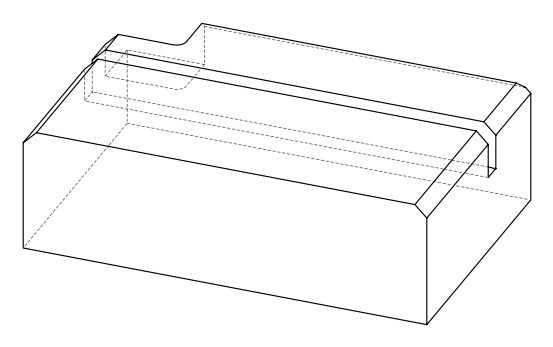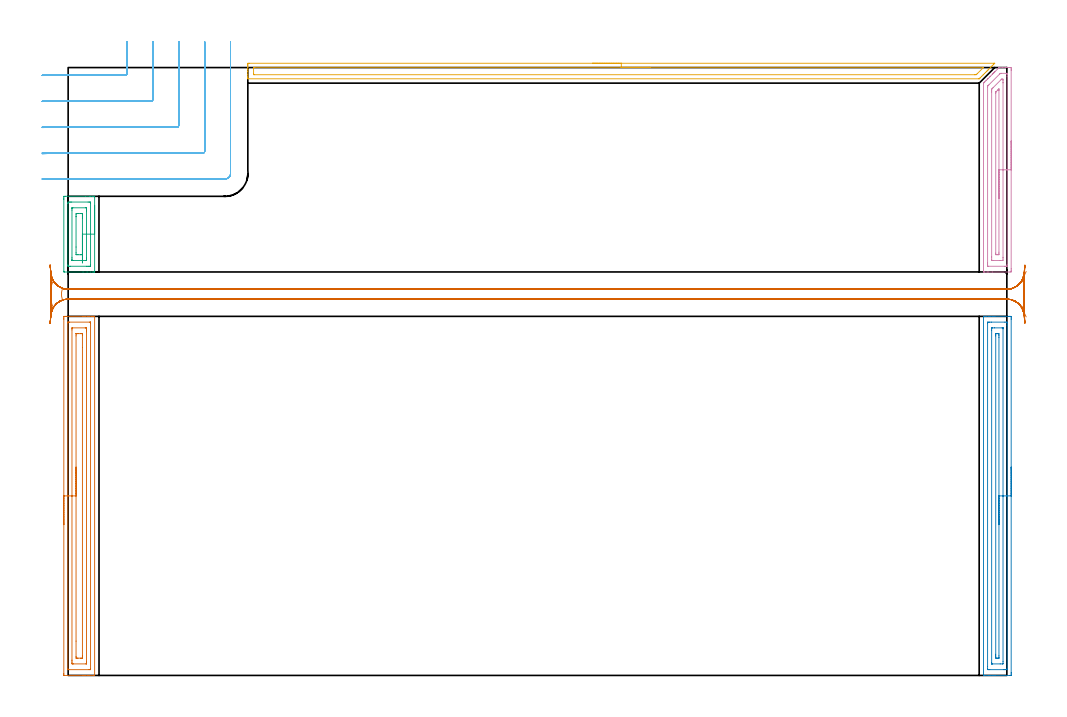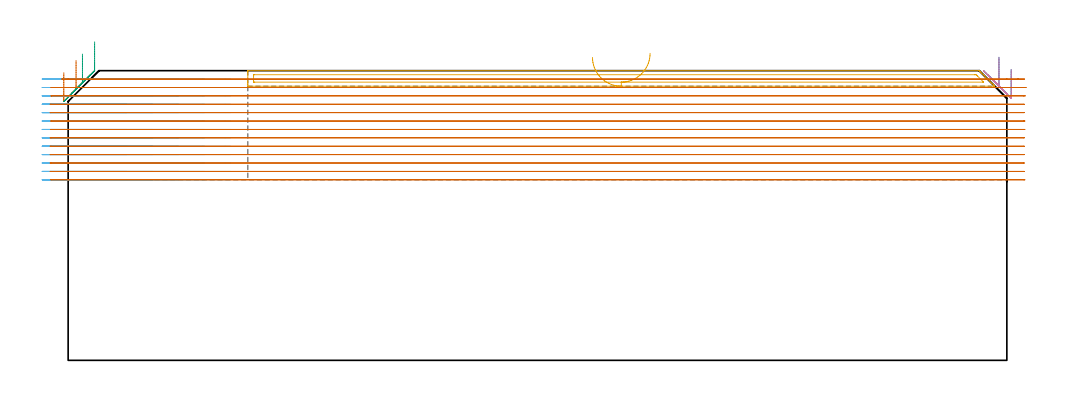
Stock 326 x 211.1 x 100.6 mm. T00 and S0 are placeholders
(PLAN: 7 operations, 1 tool changes, 46.4 min)
(1 AREA_MILL | FG_CHAMFER_SURFACE | UGT0205_001 | 4.24 min | 7489 mm3)
(2 AREA_MILL_1 | FG_CHAMFER_SURFACE_1 | UGT0205_001 | 4.19 min | 6012 mm3)
(3 AREA_MILL_2 | FG_CHAMFER_SURFACE_2 | UGT0205_001 | 1.09 min | 2160 mm3)
(4 AREA_MILL_3 | FG_CHAMFER_SURFACE_3 | UGT0205_001 | 2.42 min | 3507 mm3)
(5 AREA_MILL_4 | FG_CHAMFER_SURFACE_4 | UGT0205_001 | 4.31 min | 3784 mm3)
(6 MILL_CORNER_NOTCH_RECTANGULAR | CORNER_NOTCH_RECTANGULAR | NXT0201_011 | Follow Part, ap 3, ae 75% | 11.51 min | 104820 mm3)
(7 MILL_RECTANGULAR_SLOT | SLOT_RECTANGULAR | NXT0201_011 | Follow Part, ap 3, ae 75% | 18.63 min | 189135 mm3)
(TOOL UGT0205_001 | Chamfer Mill 20 x 3 x 45 deg. | D20 FL50 Z2)
(TOOL NXT0201_011 | ENDMILL 12mm [2P460-1200-NA 1630] | D12 FL38 Z6)
(OP 1 AREA_MILL)
G17 G21 G94 G90
T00 M6
G54
G17 G0 G90 X-1.5 Y52.35 S1061 M3
G43 Z110.6 H0
Z99.9
G94 G1 Y52.388 Z99.028 F250.
Y52.502 Z98.164
Y52.691 Z97.312
Y52.953 Z96.48
Y53.287 Z95.674
Y53.69 Z94.9
Y54.158 Z94.164
Y54.69 Z93.472
Y55.279 Z92.829
Y55.922 Z92.24
Y56.614 Z91.708
Y57.35 Z91.24
Y58.124 Z90.837
Y58.93 Z90.503
Y59.762 Z90.241
Y60.614 Z90.052
Y61.478 Z89.938
Y62.35 Z89.9
Y123.743
X-1.499 Y124.142 Z89.901
X-1.494 Y124.626 Z89.903
X-1.491 Y124.692 Z89.905
X-1.012 Y124.696 Z90.384
X-0.457 Y124.7 Z90.94
X5.176 Z96.57
X5.834 Z97.231
X6.06 Z97.457
X6.718 Z98.115
X6.944 Z98.34
X7.397 Z98.796
X8.26 Z99.658
X8.712 Z100.111
X8.952 Y124.699 Z100.35
X9.194 Y124.69 Z100.592
X9.2 Y124.586 Z100.6
X9.201 Y0.01 Z100.599
X8.95 Y0. Z100.349
X7.397 Z98.796
X6.944 Z98.34
X6.718 Z98.115
X6.06 Z97.457
X5.834 Z97.231
X5.176 Z96.57
X-1.24 Z90.156
X-1.343 Y0.002 Z90.054
X-1.491 Y0.01 Z89.905
X-1.499 Y0.159 Z89.899
X-1.5 Y0.558 Z89.9
Y62.35
X-0.086 Z91.314
Y122.363
X-0.084 Y122.575 Z91.316
X-0.081 Y122.679 Z91.319
X-0.08 Y122.686 Z91.32
X-0.067 Y122.69 Z91.333
X-0.009 Y122.696 Z91.391
X0.087 Y122.698 Z91.487
X0.421 Y122.7 Z91.821
X7.494 Z98.894
X7.679 Y122.697 Z99.079
X7.748 Y122.693 Z99.148
X7.773 Y122.691 Z99.173
X7.779 Y122.663 Z99.179
X7.782 Y122.578 Z99.182
X7.785 Y122.407 Z99.185
X7.786 Y2.337 Z99.186
X7.784 Y2.125 Z99.184
X7.781 Y2.021 Z99.181
X7.78 Y2.014 Z99.18
X7.767 Y2.01 Z99.167
X7.709 Y2.004 Z99.109
X7.613 Y2.002 Z99.013
X7.279 Y2. Z98.679
X0.206 Z91.606
X0.021 Y2.003 Z91.421
X-0.048 Y2.007 Z91.352
X-0.073 Y2.009 Z91.327
X-0.079 Y2.037 Z91.321
X-0.082 Y2.122 Z91.318
X-0.085 Y2.294 Z91.315
X-0.086 Y62.35 Z91.314
X1.328 Z92.728
X1.329 Y120.009 Z92.729
X1.333 Y120.585 Z92.733
X1.335 Y120.662 Z92.735
X1.341 Y120.69 Z92.741
X1.412 Y120.695 Z92.812
X1.527 Y120.699 Z92.927
X5.946 Y120.7 Z97.346
X6.06 Y120.698 Z97.46
X6.174 Y120.693 Z97.574
X6.365 Y120.68 Z97.765
X6.367 Y120.585 Z97.767
X6.37 Y120.273 Z97.77
X6.371 Y119.696 Z97.771
Y119.383
Y4.691
X6.367 Y4.115 Z97.767
X6.365 Y4.038 Z97.765
X6.359 Y4.01 Z97.759
X6.288 Y4.005 Z97.688
X6.173 Y4.001 Z97.573
X1.754 Y4. Z93.154
X1.64 Y4.002 Z93.04
X1.526 Y4.007 Z92.926
X1.335 Y4.02 Z92.735
X1.333 Y4.115 Z92.733
X1.33 Y4.427 Z92.73
X1.329 Y5.004 Z92.729
X1.328 Y5.317 Z92.728
Y62.35
X2.743 Z94.143
Y117.918
X2.747 Y118.583 Z94.147
X2.75 Y118.679 Z94.15
X2.756 Y118.691 Z94.156
X2.777 Y118.694 Z94.177
X2.825 Y118.697 Z94.225
X3.019 Y118.699 Z94.419
X3.408 Y118.7 Z94.808
X4.292 Z95.692
X4.399 Z95.799
X4.719 Y118.696 Z96.119
X4.878 Y118.692 Z96.278
X4.95 Y118.689 Z96.35
X4.952 Y118.636 Z96.352
X4.956 Y118.139 Z96.356
X4.957 Y113.852 Z96.357
Y6.782
X4.953 Y6.117 Z96.353
X4.95 Y6.021 Z96.35
X4.944 Y6.009 Z96.344
X4.923 Y6.006 Z96.323
X4.875 Y6.003 Z96.275
X4.681 Y6.001 Z96.081
X4.292 Y6. Z95.692
X3.408 Z94.808
X3.301 Z94.701
X2.981 Y6.004 Z94.381
X2.822 Y6.008 Z94.222
X2.75 Y6.011 Z94.15
X2.748 Y6.064 Z94.148
X2.744 Y6.561 Z94.144
X2.743 Y11.922 Z94.143
Y62.35
Y63.222 Z94.181
Y64.086 Z94.295
Y64.938 Z94.483
Y65.77 Z94.746
Y66.576 Z95.08
Y67.35 Z95.482
Y68.086 Z95.951
Y68.778 Z96.482
Y69.421 Z97.072
Y70.01 Z97.715
Y70.542 Z98.407
Y71.01 Z99.143
Y71.413 Z99.916
Y71.747 Z100.722
Y72.009 Z101.554
Y72.198 Z102.406
Y72.312 Z103.271
Y72.35 Z104.143
G0 Z110.6
M5
M2
(OP 2 AREA_MILL_1)
G17 G21 G94 G90
T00 M6
G54
G17 G0 G90 X327.5 Y72.35 S1061 M3
G43 Z110.6 H0
Z101.
G94 G1 Y72.312 Z100.128 F250.
Y72.198 Z99.264
Y72.009 Z98.412
Y71.747 Z97.58
Y71.413 Z96.774
Y71.01 Z96.
Y70.542 Z95.264
Y70.01 Z94.572
Y69.421 Z93.929
Y68.778 Z93.34
Y68.086 Z92.808
Y67.35 Z92.34
Y66.576 Z91.937
Y65.77 Z91.603
Y64.938 Z91.341
Y64.086 Z91.152
Y63.222 Z91.038
Y62.35 Z91.
Y1.034
X327.499 Y0.558 Z91.001
X327.495 Y0.15 Z91.003
X327.491 Y0.01 Z91.005
X327.092 Y0. Z91.405
X321.822 Z96.672
X321.168 Z97.329
X320.943 Z97.554
X320.29 Z98.207
X320.065 Z98.431
X319.615 Z98.884
X318.107 Y0.001 Z100.391
X317.906 Y0.01 Z100.592
X317.9 Y0.114 Z100.6
Y124.586
X317.906 Y124.69 Z100.592
X318.109 Y124.7 Z100.389
X318.758 Z99.741
X319.615 Z98.884
X320.065 Z98.431
X320.29 Z98.207
X320.943 Z97.554
X321.168 Z97.329
X321.822 Z96.672
X326.765 Z91.731
X327.092 Y124.696 Z91.405
X327.491 Y124.69 Z91.005
X327.495 Y124.55 Z91.003
X327.499 Y124.142 Z91.001
X327.5 Y123.728 Z91.
Y62.35
X326.086 Z92.414
X326.085 Y2.337 Z92.415
X326.084 Y2.147 Z92.416
X326.081 Y2.052 Z92.419
X326.079 Y2.014 Z92.421
X326. Y2.01 Z92.5
X325.666 Y2.002 Z92.834
X325.335 Y2.001 Z93.165
X324.789 Y2. Z93.711
X320.065 Y2.001 Z98.435
X319.516 Y2.003 Z98.984
X319.381 Y2.01 Z99.119
X319.321 Y2.019 Z99.179
X319.317 Y2.205 Z99.183
X319.315 Y2.337 Z99.185
X319.314 Y3.096 Z99.186
X319.315 Y122.363 Z99.185
X319.316 Y122.553 Z99.184
X319.319 Y122.648 Z99.181
X319.321 Y122.686 Z99.179
X319.4 Y122.69 Z99.1
X319.734 Y122.698 Z98.766
X320.065 Y122.699 Z98.435
X320.611 Y122.7 Z97.889
X325.335 Y122.699 Z93.165
X325.884 Y122.697 Z92.616
X326.019 Y122.69 Z92.481
X326.079 Y122.681 Z92.421
X326.083 Y122.495 Z92.417
X326.084 Y122.363 Z92.416
X326.086 Y121.604 Z92.414
Y62.35
X324.672 Z93.828
X324.671 Y4.787 Z93.829
X324.666 Y4.115 Z93.834
X324.665 Y4.015 Z93.835
X324.565 Y4.005 Z93.935
X324.457 Y4.003 Z94.043
X323.692 Y4. Z94.808
X321.057 Z97.443
X320.943 Y4.001 Z97.557
X320.83 Y4.003 Z97.67
X320.755 Y4.007 Z97.745
X320.734 Y4.011 Z97.766
X320.732 Y4.018 Z97.768
X320.73 Y4.042 Z97.77
X320.729 Y4.115 Z97.771
X320.728 Y4.332 Z97.772
X320.729 Y119.913 Z97.771
X320.734 Y120.585 Z97.766
X320.736 Y120.684 Z97.764
X320.835 Y120.695 Z97.665
X320.943 Y120.697 Z97.557
X321.708 Y120.7 Z96.792
X324.343 Z94.157
X324.457 Y120.699 Z94.043
X324.57 Y120.697 Z93.93
X324.645 Y120.693 Z93.855
X324.666 Y120.689 Z93.834
X324.668 Y120.682 Z93.832
X324.67 Y120.658 Z93.83
X324.671 Y120.585 Z93.829
Y120.368
X324.672 Y62.35 Z93.828
X323.257 Z95.243
Y6.782
X323.254 Y6.221 Z95.246
X323.25 Y6.031 Z95.25
X323.249 Y6.009 Z95.251
X323.23 Y6.007 Z95.27
X323.183 Y6.003 Z95.317
X323.086 Y6.001 Z95.414
X322.7 Y6. Z95.8
X322.594 Y6.001 Z95.906
X322.295 Y6.006 Z96.205
X322.152 Y6.01 Z96.348
X322.15 Y6.091 Z96.35
X322.145 Y6.455 Z96.355
X322.143 Y6.782 Z96.357
Y7.346
Y117.918
X322.146 Y118.479 Z96.354
X322.15 Y118.669 Z96.35
X322.151 Y118.691 Z96.349
X322.17 Y118.693 Z96.33
X322.217 Y118.697 Z96.283
X322.314 Y118.699 Z96.186
X322.7 Y118.7 Z95.8
X322.806 Y118.699 Z95.694
X323.105 Y118.694 Z95.395
X323.248 Y118.69 Z95.252
X323.25 Y118.609 Z95.25
X323.255 Y118.245 Z95.245
X323.257 Y117.918 Z95.243
Y117.354
Y62.35
Y61.478 Z95.281
Y60.614 Z95.395
Y59.762 Z95.583
Y58.93 Z95.846
Y58.124 Z96.18
Y57.35 Z96.582
Y56.614 Z97.051
Y55.922 Z97.582
Y55.279 Z98.172
Y54.69 Z98.815
Y54.158 Z99.507
Y53.69 Z100.243
Y53.287 Z101.016
Y52.953 Z101.822
Y52.691 Z102.654
Y52.502 Z103.506
Y52.388 Z104.371
Y52.35 Z105.243
G0 Z110.6
M5
M2
(OP 3 AREA_MILL_2)
G17 G21 G94 G90
T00 M6
G54
G17 G0 G90 X9.2 Y163.25 S1061 M3
G43 Z110.6 H0
G94 G1 Y163.212 Z109.728 F250.
Y163.098 Z108.863
Y162.909 Z108.012
Y162.647 Z107.18
Y162.313 Z106.374
Y161.91 Z105.6
Y161.442 Z104.864
Y160.91 Z104.172
Y160.321 Z103.529
Y159.678 Z102.939
Y158.986 Z102.408
Y158.25 Z101.94
Y157.476 Z101.537
Y156.67 Z101.203
Y155.838 Z100.941
Y154.987 Z100.752
Y154.122 Z100.638
Y153.25 Z100.6
Y140.283
X9.197 Y140.109 Z100.588
X9.182 Y140.107 Z100.573
X8.8 Y140.1 Z100.199
X8.554 Z99.953
X7.828 Z99.223
X6.582 Z97.978
X5.176 Z96.572
X-1.273 Y140.101 Z90.124
X-1.492 Y140.11 Z89.906
X-1.499 Y140.329 Z89.899
Y140.349
X-1.5 Y165.369 Z89.9
X-1.499 Y165.769 Z89.901
X-1.495 Y166.258 Z89.903
X-1.492 Y166.391 Z89.906
X-1.012 Y166.4 Z90.385
X6.06 Z97.455
X7.466 Z98.862
X7.828 Z99.223
X8.554 Z99.953
X8.8 Z100.2
X9.182 Y166.393 Z100.573
X9.197 Y166.391 Z100.588
X9.2 Y166.216 Z100.6
Y153.25
X7.786 Z99.186
X7.785 Y142.563 Z99.185
X7.784 Y142.519 Z99.184
X7.766 Y142.11 Z99.166
X7.356 Y142.102 Z98.756
X6.944 Y142.101 Z98.344
X6.474 Y142.1 Z97.874
X0.756 Z92.156
X0.284 Y142.102 Z91.684
X0.036 Y142.11 Z91.436
X-0.079 Y142.121 Z91.321
X-0.085 Y142.476 Z91.315
Y142.519
Y163.937
X-0.084 Y163.981 Z91.316
X-0.066 Y164.39 Z91.334
X0.344 Y164.398 Z91.744
X0.756 Y164.399 Z92.156
X1.226 Y164.4 Z92.626
X6.944 Z98.344
X7.416 Y164.398 Z98.816
X7.664 Y164.39 Z99.064
X7.779 Y164.379 Z99.179
X7.785 Y164.025 Z99.185
Y163.981
X7.786 Y153.25 Z99.186
X6.371 Z97.771
Y144.887
X6.369 Y144.308 Z97.769
X6.366 Y144.151 Z97.766
X6.365 Y144.119 Z97.765
X6.333 Y144.11 Z97.733
X6.262 Y144.103 Z97.662
X6.06 Y144.101 Z97.46
X1.64 Z93.04
X1.435 Y144.103 Z92.835
X1.376 Y144.106 Z92.776
X1.344 Y144.11 Z92.744
X1.335 Y144.123 Z92.735
X1.332 Y144.203 Z92.732
X1.33 Y144.308 Z92.73
X1.329 Y144.622 Z92.729
Y145.202
Y161.613
X1.331 Y162.192 Z92.731
X1.334 Y162.349 Z92.734
X1.335 Y162.381 Z92.735
X1.367 Y162.39 Z92.767
X1.438 Y162.397 Z92.838
X1.64 Y162.399 Z93.04
X6.06 Z97.46
X6.265 Y162.397 Z97.665
X6.324 Y162.394 Z97.724
X6.357 Y162.39 Z97.757
X6.365 Y162.377 Z97.765
X6.368 Y162.297 Z97.768
X6.37 Y162.192 Z97.77
X6.371 Y161.878 Z97.771
X6.372 Y161.298 Z97.772
X6.371 Y153.25 Z97.771
X4.957 Z96.357
X4.956 Y146.99 Z96.356
X4.95 Y146.324 Z96.35
X4.945 Y146.11 Z96.345
X4.732 Y146.106 Z96.132
X4.292 Y146.1 Z95.692
X3.408 Z94.808
X2.967 Y146.106 Z94.367
X2.755 Y146.11 Z94.155
X2.75 Y146.231 Z94.15
X2.744 Y146.768 Z94.144
X2.743 Y148.779 Z94.143
Y159.288
X2.744 Y159.51 Z94.144
X2.75 Y160.176 Z94.15
X2.755 Y160.39 Z94.155
X2.968 Y160.394 Z94.368
X3.408 Y160.4 Z94.808
X4.292 Z95.692
X4.733 Y160.394 Z96.133
X4.945 Y160.39 Z96.345
X4.95 Y160.269 Z96.35
X4.956 Y159.732 Z96.356
X4.957 Y159.51 Z96.357
Y158.837
Y153.25
Y152.378 Z96.395
Y151.514 Z96.509
Y150.662 Z96.698
Y149.83 Z96.96
Y149.024 Z97.294
Y148.25 Z97.697
Y147.514 Z98.166
Y146.822 Z98.697
Y146.179 Z99.286
Y145.59 Z99.929
Y145.059 Z100.622
Y144.59 Z101.357
Y144.187 Z102.131
Y143.853 Z102.937
Y143.591 Z103.769
Y143.402 Z104.621
Y143.288 Z105.486
Y143.25 Z106.357
G0 Z110.6
M5
M2
(OP 4 AREA_MILL_3)
G17 G21 G94 G90
T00 M6
G54
G17 G0 G90 X327.5 Y185.6 S1061 M3
G43 Z110.6 H0
Z101.
G94 G1 Y185.562 Z100.128 F250.
Y185.448 Z99.264
Y185.259 Z98.412
Y184.997 Z97.58
Y184.663 Z96.774
Y184.26 Z96.
Y183.792 Z95.264
Y183.26 Z94.572
Y182.671 Z93.929
Y182.028 Z93.34
Y181.336 Z92.808
Y180.6 Z92.34
Y179.826 Z91.937
Y179.02 Z91.603
Y178.188 Z91.341
Y177.337 Z91.152
Y176.472 Z91.038
Y175.6 Z91.
Y141.208
X327.499 Y140.729 Z91.001
X327.496 Y140.318 Z91.003
X327.492 Y140.11 Z91.005
X327.092 Y140.1 Z91.406
X320.943 Z97.551
X319.544 Z98.952
X319.187 Z99.308
X318.232 Z100.268
X318.063 Y140.103 Z100.429
X317.902 Y140.11 Z100.589
X317.9 Y140.282 Z100.6
Y205.553
X317.903 Y205.694 Z100.589
X318.008 Y205.809 Z100.49
X318.2 Y206. Z100.299
X318.308 Y206.11 Z100.188
X318.747 Y206.548 Z99.752
X319.187 Y206.988 Z99.31
X319.392 Y207.193 Z99.107
X319.444 Y207.244 Z99.056
X320.065 Y207.867 Z98.431
X320.278 Y208.078 Z98.222
X320.943 Y208.745 Z97.553
X321.002 Y208.803 Z97.497
X321.18 Y208.981 Z97.319
X321.236 Y209.038 Z97.261
X321.29 Y209.09 Z97.209
X321.479 Y209.279 Z97.02
X321.529 Y209.33 Z96.968
X321.577 Y209.378 Z96.921
X321.777 Y209.577 Z96.722
X321.822 Y209.623 Z96.676
X322.969 Y210.769 Z95.531
X323.139 Y210.941 Z95.358
X323.27 Y211.067 Z95.228
X323.306 Y211.096 Z95.19
X323.359 Y211.099 Z95.139
X323.383 Y211.1 Z95.115
X324.457 Z94.038
X325.692 Z92.804
X326.213 Z92.281
X326.831 Z91.664
X327.092 Y211.096 Z91.404
X327.491 Y211.09 Z91.004
X327.495 Y210.882 Z91.002
X327.499 Y210.471 Z91.001
X327.5 Y210.056 Z91.
Y175.6
X326.086 Z92.414
Y142.647
X326.079 Y142.119 Z92.421
X326.062 Y142.11 Z92.438
X325.991 Y142.105 Z92.509
X325.882 Y142.102 Z92.618
X325.745 Y142.1 Z92.755
X325.335 Z93.165
X319.596 Z98.904
X319.393 Y142.103 Z99.107
X319.358 Y142.105 Z99.142
X319.326 Y142.109 Z99.174
X319.321 Y142.154 Z99.179
X319.316 Y142.385 Z99.184
X319.315 Y142.517 Z99.185
X319.314 Y143.281 Z99.186
Y204.212
X319.317 Y204.594 Z99.183
X319.319 Y204.641 Z99.181
X319.322 Y204.66 Z99.178
X319.333 Y204.675 Z99.167
X319.384 Y204.731 Z99.116
X319.469 Y204.819 Z99.031
X319.756 Y205.106 Z98.744
X323.457 Y208.807 Z95.043
X323.578 Y208.925 Z94.922
X323.71 Y209.048 Z94.79
X323.756 Y209.09 Z94.744
X323.813 Y209.093 Z94.687
X324.048 Y209.098 Z94.452
X325.804 Y209.1 Z92.696
X326.007 Y209.097 Z92.493
X326.042 Y209.095 Z92.458
X326.074 Y209.091 Z92.426
X326.079 Y209.046 Z92.421
X326.084 Y208.815 Z92.416
X326.085 Y208.683 Z92.415
X326.086 Y207.919 Z92.414
Y175.6
X324.672 Z93.828
X324.671 Y145.2 Z93.829
X324.67 Y144.982 Z93.83
X324.665 Y144.305 Z93.835
X324.652 Y144.107 Z93.848
X323.578 Y144.1 Z94.922
X321.144 Y144.101 Z97.356
X320.943 Y144.105 Z97.557
X320.748 Y144.11 Z97.752
X320.735 Y144.305 Z97.765
X320.732 Y144.52 Z97.768
X320.729 Y145.2 Z97.771
Y145.418
Y202.642
X320.731 Y203.318 Z97.769
X320.733 Y203.532 Z97.767
X320.735 Y203.605 Z97.765
X320.775 Y203.663 Z97.725
X320.943 Y203.839 Z97.557
X321.126 Y204.026 Z97.374
X321.311 Y204.212 Z97.189
X323.995 Y206.895 Z94.505
X324.153 Y207.045 Z94.347
X324.197 Y207.085 Z94.303
X324.262 Y207.093 Z94.238
X324.457 Z94.043
X324.652 Y207.09 Z93.848
X324.664 Y206.895 Z93.836
X324.668 Y206.68 Z93.832
X324.671 Y206. Z93.829
Y205.782
X324.672 Y175.6 Z93.828
X323.257 Z95.243
Y146.988
X323.254 Y146.424 Z95.246
X323.25 Y146.232 Z95.25
X323.239 Y146.11 Z95.261
X323.136 Y146.107 Z95.364
X322.694 Y146.1 Z95.806
X322.264 Y146.107 Z96.236
X322.162 Y146.11 Z96.338
X322.15 Y146.173 Z96.35
X322.147 Y146.248 Z96.353
X322.143 Y146.66 Z96.357
Y202.096
X322.146 Y202.424 Z96.354
X322.15 Y202.564 Z96.35
X322.154 Y202.594 Z96.346
X322.176 Y202.621 Z96.324
X322.219 Y202.668 Z96.281
X322.34 Y202.791 Z96.16
X322.783 Y203.234 Z95.717
X322.867 Y203.318 Z95.633
X323.007 Y203.454 Z95.493
X323.232 Y203.671 Z95.268
X323.251 Y203.675 Z95.249
X323.253 Y203.649 Z95.247
X323.257 Y203.318 Z95.243
Y203.131
Y175.6
Y174.728 Z95.281
Y173.864 Z95.395
Y173.012 Z95.583
Y172.18 Z95.846
Y171.374 Z96.18
Y170.6 Z96.582
Y169.864 Z97.051
Y169.172 Z97.582
Y168.529 Z98.172
Y167.94 Z98.815
Y167.409 Z99.507
Y166.94 Z100.243
Y166.537 Z101.016
Y166.203 Z101.822
Y165.941 Z102.654
Y165.752 Z103.506
Y165.638 Z104.371
Y165.6 Z105.243
G0 Z110.6
M5
M2
(OP 5 AREA_MILL_4)
G17 G21 G94 G90
T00 M6
G54
G17 G0 G90 X182.1 Y212.6 S1061 M3
G43 Z110.6 H0
Z105.2
G94 G1 X182.138 Z104.328 F250.
X182.252 Z103.463
X182.441 Z102.612
X182.703 Z101.78
X183.037 Z100.974
X183.44 Z100.2
X183.908 Z99.464
X184.44 Z98.772
X185.029 Z98.129
X185.672 Z97.54
X186.364 Z97.008
X187.1 Z96.54
X187.874 Z96.137
X188.68 Z95.803
X189.512 Z95.541
X190.364 Z95.352
X191.228 Z95.238
X192.1 Z95.2
X321.512
X321.778 Y212.595 Z95.205
X321.782 Y212.594 Z95.206
X321.778 Y212.578 Z95.222
X321.679 Y212.479 Z95.321
X321.312 Y212.11 Z95.686
X320.821 Y211.621 Z96.179
X320.428 Y211.226 Z96.57
X319.963 Y210.763 Z97.037
X319.544 Y210.342 Z97.454
X319.396 Y210.195 Z97.603
X319.105 Y209.905 Z97.895
X318.659 Y209.458 Z98.339
X318.182 Y208.982 Z98.817
X317.775 Y208.574 Z99.223
X317.27 Y208.07 Z99.73
X316.891 Y207.69 Z100.108
X316.716 Y207.516 Z100.283
X316.597 Y207.397 Z100.403
X316.411 Y207.215 Z100.578
X316.395 Y207.204 Z100.589
X316.269 Y207.2 Z100.6
X62.57
X62.408 Y207.203 Z100.588
X62.4 Y207.218 Z100.573
Y207.574 Z100.225
Y207.898 Z99.901
Y208.574 Z99.221
Y209.796 Z98.001
Y210.342 Z97.452
Y210.953 Z96.842
Y211.226 Z96.569
Y211.837 Z95.959
X62.403 Y212.11 Z95.685
X62.409 Y212.591 Z95.205
X62.529 Y212.594 Z95.203
X63.017 Y212.6 Z95.2
X192.1
Y211.186 Z96.614
X317.651 Y211.185 Z96.615
X317.917 Y211.179 Z96.621
X317.884 Y211.141 Z96.659
X317.793 Y211.044 Z96.756
X315.823 Y209.073 Z98.727
X315.568 Y208.826 Z98.974
X315.351 Y208.621 Z99.179
X314.93 Y208.615 Z99.185
X314.889 Y208.614 Z99.186
X64.763 Y208.615 Z99.185
X64.41 Y208.623 Z99.177
X64.405 Y208.734 Z99.066
X64.401 Y208.973 Z98.827
Y210.741 Z97.059
X64.41 Y211.141 Z96.659
X64.414 Y211.18 Z96.62
X64.432 Y211.182 Z96.618
X64.484 Y211.185 Z96.615
X64.591 Y211.186 Z96.614
X64.804
X192.1
X192.972 Z96.652
X193.837 Z96.766
X194.688 Z96.955
X195.52 Z97.217
X196.326 Z97.551
X197.1 Z97.954
X197.836 Z98.423
X198.528 Z98.954
X199.171 Z99.543
X199.76 Z100.186
X200.292 Z100.878
X200.76 Z101.614
X201.163 Z102.388
X201.497 Z103.194
X201.759 Z104.026
X201.948 Z104.878
X202.062 Z105.743
X202.1 Z106.614
G0 Z110.6
M5
M2
(OP 6 MILL_CORNER_NOTCH_RECTANGULAR)
G17 G21 G94 G90
T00 M6
G54
G17 G0 G90 X-8.999 Y208.313 S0 M3
G43 Z110.6 H1
Z97.685
G94 G1 X-6. Y208.389 F250.
G2 X-5.097 Y208.4 R36. F500.
G1 X19.804
G3 X20.4 Y208.996 R0.6
G1 Y217.1
Y220.1 F250.
G0 Z110.6
X-8.998 Y199.285
Z97.685
G1 X-6. Y199.385
G2 X-5.097 Y199.4 R27. F500.
G1 X28.804
G3 X29.4 Y199.996 R0.6
G1 Y217.1
Y220.1 F250.
G0 Z110.6
X-8.996 Y190.227
Z97.685
G1 X-6. Y190.377
G2 X-5.097 Y190.4 R18. F500.
G1 X37.803
G3 X38.4 Y190.997 R0.6
G1 Y217.1
Y220.1 F250.
G0 Z110.6
X-8.985 Y181.054
Z97.685
G1 X-6. Y181.355
G2 X-5.097 Y181.4 R9. F500.
G1 X46.803
G3 X47.4 Y181.997 R0.6
G1 Y217.1
Y220.1 F250.
G0 Z110.6
X-8.097 Y172.4
Z97.685
G1 X-5.097
X54.5 F500.
G3 X56.4 Y174.3 R1.9
G1 Y217.1
Y220.1 F250.
G0 Z110.6
X-9. Y208.4
Z94.769
G1 X-6.
X19.804 F500.
G3 X20.4 Y208.996 R0.6
G1 Y217.1
Y220.1 F250.
G0 Z110.6
X-9. Y199.4
Z94.769
G1 X-6.
X19.804 F500.
X28.804
G3 X29.4 Y199.996 R0.6
G1 Y217.1
Y220.1 F250.
G0 Z110.6
X-9. Y190.399
Z94.769
G1 X-6. Y190.4
X28.804 F500.
X37.803
G3 X38.4 Y190.997 R0.6
G1 Y217.1
Y220.1 F250.
G0 Z110.6
X-9. Y181.399
Z94.769
G1 X-6. Y181.4
X37.803 F500.
X46.803
G3 X47.4 Y181.997 R0.6
G1 Y217.1
Y220.1 F250.
G0 Z110.6
X-8.997 Y172.4
Z94.769
G1 X-5.997
X54.5 F500.
G3 X56.4 Y174.3 R1.9
G1 Y217.1
Y220.1 F250.
G0 Z110.6
X-9. Y208.4
Z91.854
G1 X-6.
X19.804 F500.
G3 X20.4 Y208.996 R0.6
G1 Y217.1
Y220.1 F250.
G0 Z110.6
X-9. Y199.4
Z91.854
G1 X-6.
X28.804 F500.
G3 X29.4 Y199.996 R0.6
G1 Y217.1
Y220.1 F250.
G0 Z110.6
X-9. Y190.4
Z91.854
G1 X-6.
X37.803 F500.
G3 X38.4 Y190.997 R0.6
G1 Y217.1
Y220.1 F250.
G0 Z110.6
X-9. Y181.4
Z91.854
G1 X-6.
X46.803 F500.
G3 X47.4 Y181.997 R0.6
G1 Y217.1
Y220.1 F250.
G0 Z110.6
X-9. Y172.4
Z91.854
G1 X-6.
X54.5 F500.
G3 X56.4 Y174.3 R1.9
G1 Y217.1
Y220.1 F250.
G0 Z110.6
X-9. Y208.4
Z88.938
G1 X-6.
X19.804 F500.
G3 X20.4 Y208.996 R0.6
G1 Y217.1
Y220.1 F250.
G0 Z110.6
X-9. Y199.4
Z88.938
G1 X-6.
X28.804 F500.
G3 X29.4 Y199.996 R0.6
G1 Y217.1
Y220.1 F250.
G0 Z110.6
X-9. Y190.4
Z88.938
G1 X-6.
X37.803 F500.
G3 X38.4 Y190.997 R0.6
G1 Y217.1
Y220.1 F250.
G0 Z110.6
X-9. Y181.4
Z88.938
G1 X-6.
X46.803 F500.
G3 X47.4 Y181.997 R0.6
G1 Y217.1
Y220.1 F250.
G0 Z110.6
X-9. Y172.4
Z88.938
G1 X-6.
X54.5 F500.
G3 X56.4 Y174.3 R1.9
G1 Y217.1
Y220.1 F250.
G0 Z110.6
X-9. Y208.4
Z86.023
G1 X-6.
X19.804 F500.
G3 X20.4 Y208.996 R0.6
G1 Y217.1
Y220.1 F250.
G0 Z110.6
X-9. Y199.4
Z86.023
G1 X-6.
X28.804 F500.
G3 X29.4 Y199.996 R0.6
G1 Y217.1
Y220.1 F250.
G0 Z110.6
X-9. Y190.4
Z86.023
G1 X-6.
X37.803 F500.
G3 X38.4 Y190.997 R0.6
G1 Y217.1
Y220.1 F250.
G0 Z110.6
X-9. Y181.4
Z86.023
G1 X-6.
X46.803 F500.
G3 X47.4 Y181.997 R0.6
G1 Y217.1
Y220.1 F250.
G0 Z110.6
X-9. Y172.4
Z86.023
G1 X-6.
X54.5 F500.
G3 X56.4 Y174.3 R1.9
G1 Y217.1
Y220.1 F250.
G0 Z110.6
X-9. Y208.4
Z83.108
G1 X-6.
X19.804 F500.
G3 X20.4 Y208.996 R0.6
G1 Y217.1
Y220.1 F250.
G0 Z110.6
X-9. Y199.4
Z83.108
G1 X-6.
X28.804 F500.
G3 X29.4 Y199.996 R0.6
G1 Y217.1
Y220.1 F250.
G0 Z110.6
X-9. Y190.4
Z83.108
G1 X-6.
X37.803 F500.
G3 X38.4 Y190.997 R0.6
G1 Y217.1
Y220.1 F250.
G0 Z110.6
X-9. Y181.4
Z83.108
G1 X-6.
X46.803 F500.
G3 X47.4 Y181.997 R0.6
G1 Y217.1
Y220.1 F250.
G0 Z110.6
X-9. Y172.4
Z83.108
G1 X-6.
X54.5 F500.
G3 X56.4 Y174.3 R1.9
G1 Y217.1
Y220.1 F250.
G0 Z110.6
X-9. Y208.4
Z80.192
G1 X-6.
X19.804 F500.
G3 X20.4 Y208.996 R0.6
G1 Y217.1
Y220.1 F250.
G0 Z110.6
X-9. Y199.4
Z80.192
G1 X-6.
X28.804 F500.
G3 X29.4 Y199.996 R0.6
G1 Y217.1
Y220.1 F250.
G0 Z110.6
X-9. Y190.4
Z80.192
G1 X-6.
X37.803 F500.
G3 X38.4 Y190.997 R0.6
G1 Y217.1
Y220.1 F250.
G0 Z110.6
X-9. Y181.4
Z80.192
G1 X-6.
X46.803 F500.
G3 X47.4 Y181.997 R0.6
G1 Y217.1
Y220.1 F250.
G0 Z110.6
X-9. Y172.4
Z80.192
G1 X-6.
X54.5 F500.
G3 X56.4 Y174.3 R1.9
G1 Y217.1
Y220.1 F250.
G0 Z110.6
X-9. Y208.4
Z77.277
G1 X-6.
X19.804 F500.
G3 X20.4 Y208.996 R0.6
G1 Y217.1
Y220.1 F250.
G0 Z110.6
X-9. Y199.4
Z77.277
G1 X-6.
X28.804 F500.
G3 X29.4 Y199.996 R0.6
G1 Y217.1
Y220.1 F250.
G0 Z110.6
X-9. Y190.4
Z77.277
G1 X-6.
X37.803 F500.
G3 X38.4 Y190.997 R0.6
G1 Y217.1
Y220.1 F250.
G0 Z110.6
X-9. Y181.4
Z77.277
G1 X-6.
X46.803 F500.
G3 X47.4 Y181.997 R0.6
G1 Y217.1
Y220.1 F250.
G0 Z110.6
X-9. Y172.4
Z77.277
G1 X-6.
X54.5 F500.
G3 X56.4 Y174.3 R1.9
G1 Y217.1
Y220.1 F250.
G0 Z110.6
X-9. Y208.4
Z74.362
G1 X-6.
X19.804 F500.
G3 X20.4 Y208.996 R0.6
G1 Y217.1
Y220.1 F250.
G0 Z110.6
X-9. Y199.4
Z74.362
G1 X-6.
X28.804 F500.
G3 X29.4 Y199.996 R0.6
G1 Y217.1
Y220.1 F250.
G0 Z110.6
X-9. Y190.4
Z74.362
G1 X-6.
X37.803 F500.
G3 X38.4 Y190.997 R0.6
G1 Y217.1
Y220.1 F250.
G0 Z110.6
X-9. Y181.4
Z74.362
G1 X-6.
X46.803 F500.
G3 X47.4 Y181.997 R0.6
G1 Y217.1
Y220.1 F250.
G0 Z110.6
X-9. Y172.4
Z74.362
G1 X-6.
X54.5 F500.
G3 X56.4 Y174.3 R1.9
G1 Y217.1
Y220.1 F250.
G0 Z110.6
X-9. Y208.4
Z71.446
G1 X-6.
X19.804 F500.
G3 X20.4 Y208.996 R0.6
G1 Y217.1
Y220.1 F250.
G0 Z110.6
X-9. Y199.4
Z71.446
G1 X-6.
X28.804 F500.
G3 X29.4 Y199.996 R0.6
G1 Y217.1
Y220.1 F250.
G0 Z110.6
X-9. Y190.4
Z71.446
G1 X-6.
X37.803 F500.
G3 X38.4 Y190.997 R0.6
G1 Y217.1
Y220.1 F250.
G0 Z110.6
X-9. Y181.4
Z71.446
G1 X-6.
X46.803 F500.
G3 X47.4 Y181.997 R0.6
G1 Y217.1
Y220.1 F250.
G0 Z110.6
X-9. Y172.4
Z71.446
G1 X-6.
X54.5 F500.
G3 X56.4 Y174.3 R1.9
G1 Y217.1
Y220.1 F250.
G0 Z110.6
X-9. Y208.4
Z68.531
G1 X-6.
X19.804 F500.
G3 X20.4 Y208.996 R0.6
G1 Y217.1
Y220.1 F250.
G0 Z110.6
X-9. Y199.4
Z68.531
G1 X-6.
X28.804 F500.
G3 X29.4 Y199.996 R0.6
G1 Y217.1
Y220.1 F250.
G0 Z110.6
X-9. Y190.4
Z68.531
G1 X-6.
X37.803 F500.
G3 X38.4 Y190.997 R0.6
G1 Y217.1
Y220.1 F250.
G0 Z110.6
X-9. Y181.4
Z68.531
G1 X-6.
X46.803 F500.
G3 X47.4 Y181.997 R0.6
G1 Y217.1
Y220.1 F250.
G0 Z110.6
X-9. Y172.4
Z68.531
G1 X-6.
X54.5 F500.
G3 X56.4 Y174.3 R1.9
G1 Y217.1
Y220.1 F250.
G0 Z110.6
X-9. Y208.4
Z65.615
G1 X-6.
X19.804 F500.
G3 X20.4 Y208.996 R0.6
G1 Y217.1
Y220.1 F250.
G0 Z110.6
X-9. Y199.4
Z65.615
G1 X-6.
X28.804 F500.
G3 X29.4 Y199.996 R0.6
G1 Y217.1
Y220.1 F250.
G0 Z110.6
X-9. Y190.4
Z65.615
G1 X-6.
X37.803 F500.
G3 X38.4 Y190.997 R0.6
G1 Y217.1
Y220.1 F250.
G0 Z110.6
X-9. Y181.4
Z65.615
G1 X-6.
X46.803 F500.
G3 X47.4 Y181.997 R0.6
G1 Y217.1
Y220.1 F250.
G0 Z110.6
X-9. Y172.4
Z65.615
G1 X-6.
X54.5 F500.
G3 X56.4 Y174.3 R1.9
G1 Y217.1
Y220.1 F250.
G0 Z110.6
X-9. Y208.4
Z62.7
G1 X-6.
X19.804 F500.
G3 X20.4 Y208.996 R0.6
G1 Y217.1
Y220.1 F250.
G0 Z110.6
X-9. Y199.4
Z62.7
G1 X-6.
X28.804 F500.
G3 X29.4 Y199.996 R0.6
G1 Y217.1
Y220.1 F250.
G0 Z110.6
X-9. Y190.4
Z62.7
G1 X-6.
X37.803 F500.
G3 X38.4 Y190.997 R0.6
G1 Y217.1
Y220.1 F250.
G0 Z110.6
X-9. Y181.4
Z62.7
G1 X-6.
X46.803 F500.
G3 X47.4 Y181.997 R0.6
G1 Y217.1
Y220.1 F250.
G0 Z110.6
X-9. Y172.4
Z62.7
G1 X-6.
X54.5 F500.
G3 X56.4 Y174.3 R1.9
G1 Y217.1
Y220.1 F250.
G0 Z110.6
M5
M2
(OP 7 MILL_RECTANGULAR_SLOT)
G17 G21 G94 G90
T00 M6
G54
G17 G0 G90 X332.17 Y137.468 S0 M3
G43 Z110.6 H1
Z97.685
G94 G1 X329.884 Y135.526 F250.
G2 X326. Y134.1 R6. F500.
G1 X0.
G2 X-1.967 Y134.431 R6.
G3 X-1.969 Y130.368 R6.
G2 X0. Y130.7 R6.
G1 X326.
G2 X329.884 Y129.274 R6.
G1 X332.17 Y127.332 F250.
G0 X332.706 Y140.282 Z94.769
G1 X331.437 Y137.563
G2 X326. Y134.1 R6. F500.
G1 X0.
G2 X-5.136 Y136.998 R6.
G3 X-6. Y133.897 R6.
G1 Y130.906
G3 X-5.135 Y127.803 R6.
G2 X0. Y130.7 R6.
G1 X326.
G2 X331.443 Y127.224 R6.
G1 X332.705 Y124.502 F250.
G0 X332.417 Y142.054 Z91.854
G1 X331.915 Y139.096
G2 X326. Y134.1 R6. F500.
G1 X0.
G2 X-5.778 Y138.484 R6.
G1 X-5.807 Y138.492
G3 X-6. Y136.984 R6.
G1 Y127.842
G3 X-5.804 Y126.321 R6.
G1 X-5.775 Y126.328
G2 X0. Y130.7 R6.
G1 X326.
G2 X331.911 Y125.728 R6.
G1 X332.425 Y122.772 F250.
G0 Z110.6
X-6.27 Y122.314
Z88.938
G1 X-5.97 Y125.299
G2 X0. Y130.7 R6. F500.
G1 X326.
G2 X331.97 Y125.299 R6.
G1 X332.
Y139.501
X331.97
G2 X326. Y134.1 R6.
G1 X0.
G2 X-5.97 Y139.501 R6.
G1 X-6.27 Y142.486 F250.
G0 Y122.314 Z86.023
G1 X-5.97 Y125.299
G2 X0. Y130.7 R6. F500.
G1 X326.
G2 X331.97 Y125.299 R6.
G1 X332.
Y139.501
X331.97
G2 X326. Y134.1 R6.
G1 X0.
G2 X-5.97 Y139.501 R6.
G1 X-6.27 Y142.486 F250.
G0 Z110.6
X332.27
Z83.108
G1 X331.97 Y139.501
G2 X326. Y134.1 R6. F500.
G1 X0.
G2 X-5.97 Y139.501 R6.
G1 X-6.
Y125.299
X-5.97
G2 X0. Y130.7 R6.
G1 X326.
G2 X331.97 Y125.299 R6.
G1 X332.27 Y122.314 F250.
G0 Y142.486 Z80.192
G1 X331.97 Y139.501
G2 X326. Y134.1 R6. F500.
G1 X0.
G2 X-5.97 Y139.501 R6.
G1 X-6.
Y125.299
X-5.97
G2 X0. Y130.7 R6.
G1 X326.
G2 X331.97 Y125.299 R6.
G1 X332.27 Y122.314 F250.
G0 Z110.6
X-6.27
Z77.277
G1 X-5.97 Y125.299
G2 X0. Y130.7 R6. F500.
G1 X326.
G2 X331.97 Y125.299 R6.
G1 X332.
Y139.501
X331.97
G2 X326. Y134.1 R6.
G1 X0.
G2 X-5.97 Y139.501 R6.
G1 X-6.27 Y142.486 F250.
G0 Y122.314 Z74.362
G1 X-5.97 Y125.299
G2 X0. Y130.7 R6. F500.
G1 X326.
G2 X331.97 Y125.299 R6.
G1 X332.
Y139.501
X331.97
G2 X326. Y134.1 R6.
G1 X0.
G2 X-5.97 Y139.501 R6.
G1 X-6.27 Y142.486 F250.
G0 Y122.314 Z71.446
G1 X-5.97 Y125.299
G2 X0. Y130.7 R6. F500.
G1 X326.
G2 X331.97 Y125.299 R6.
G1 X332.
Y139.501
X331.97
G2 X326. Y134.1 R6.
G1 X0.
G2 X-5.97 Y139.501 R6.
G1 X-6.27 Y142.486 F250.
G0 Y122.314 Z68.531
G1 X-5.97 Y125.299
G2 X0. Y130.7 R6. F500.
G1 X326.
G2 X331.97 Y125.299 R6.
G1 X332.
Y139.501
X331.97
G2 X326. Y134.1 R6.
G1 X0.
G2 X-5.97 Y139.501 R6.
G1 X-6.27 Y142.486 F250.
G0 Y122.314 Z65.615
G1 X-5.97 Y125.299
G2 X0. Y130.7 R6. F500.
G1 X326.
G2 X331.97 Y125.299 R6.
G1 X332.
Y139.501
X331.97
G2 X326. Y134.1 R6.
G1 X0.
G2 X-5.97 Y139.501 R6.
G1 X-6.27 Y142.486 F250.
G0 Z110.6
X332.27
Z62.7
G1 X331.97 Y139.501
G2 X326. Y134.1 R6. F500.
G1 X0.
G2 X-5.97 Y139.501 R6.
G1 X-6.
Y125.299
X-5.97
G2 X0. Y130.7 R6.
G1 X326.
G2 X331.97 Y125.299 R6.
G1 X332.27 Y122.314 F250.
G0 Z110.6
M5
M2
